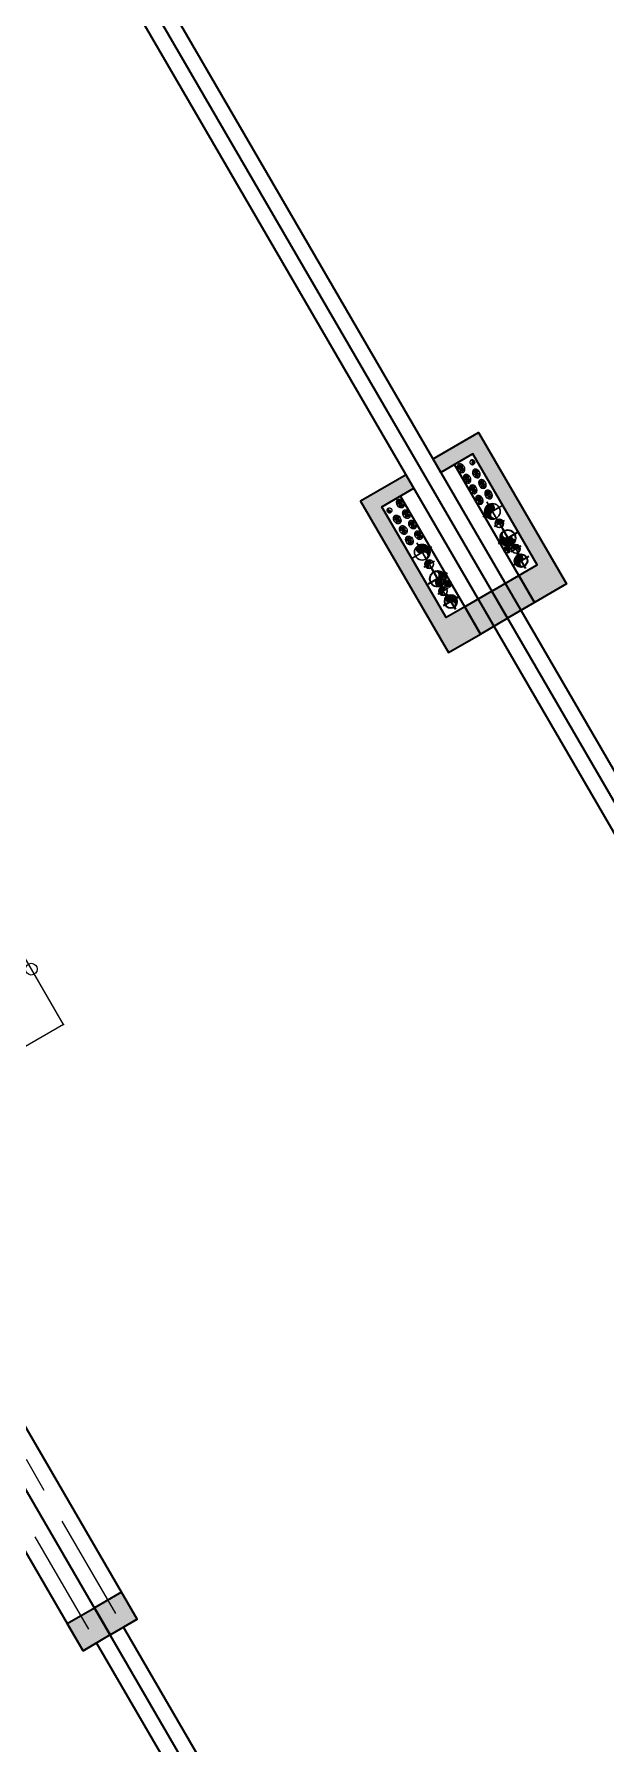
# Model space of a CAD drawing. Header units: millimetres. Extents: x 567980 to 569372, y 2065777 to 2066674.
# Drawn here: x 568939.62 to 568943.64, y 2066205.69 to 2066217.7 of the extents above; entities that cross this region are included whole.
import ezdxf

# ---------------------------------------------------------------- set-up
doc = ezdxf.new("R2010")
doc.units = ezdxf.units.MM
for name, pattern in [('ACAD_ISO03W100', [30, 12, -18]), ('CENTER', [3, 1.5, -0.5, 0.5, -0.5]), ('CENTER2', [1.125, 0.75, -0.125, 0.125, -0.125]), ('CONTINOUS', [0]), ('DIVIDEX22', [1.25, 0.625, -0.25, 0, -0.125, 0, -0.25]), ('PHANTOM2', [1.25, 0.625, -0.125, 0.125, -0.125, 0.125, -0.125]), ('PHANTOM3', [1.5, 0.625, -0.125, 0.125, -0.125, 0.125, -0.125, 0.125, -0.125])]:
    doc.linetypes.add(name, pattern=pattern)
for name, color, linetype, lineweight in [('A-COT VACH', 2, 'Continuous', 35), ('A-DIM', 251, 'Continuous', 15), ('A-HATCH', 251, 'Continuous', 5), ('A-NET THAY', 125, 'Continuous', 18), ('A-TRUC', 250, 'CENTER', 5), ('A-TUONG', 255, 'Continuous', 35), ('boDnv', 54, 'Continuous', 25), ('N1.1-CN', 4, 'CONTINOUS', 35), ('N1.3-TN', 6, 'CENTER2', 35), ('N1.4-TP', 4, 'PHANTOM2', 35), ('N1.5-TH', 2, 'PHANTOM3', 30), ('N1.6-NM', 3, 'DIVIDEX22', 30), ('N4-OTHER1', 143, 'CONTINOUS', 15)]:
    doc.layers.add(name, color=color, linetype=linetype, lineweight=lineweight)
for name, color, linetype in [('ChiaLo', 128, 'CENTER'), ('LoLK', 6, 'Continuous'), ('M-CD', 40, 'ACAD_ISO03W100'), ('M-Control', 170, 'CENTER2'), ('M-RP', 140, 'Continuous')]:
    doc.layers.add(name, color=color, linetype=linetype)

# ---------------------------------------------------------------- blocks, each defined once
blk = doc.blocks.new('NEN')
at = {"layer": 'ChiaLo', "ltscale": 5}
for points in [[(251.6323334686458, -168.7112263699528), (241.5847781634657, -151.4182615457103)], [(246.4444440215593, -171.7254929614719), (236.3968887162628, -154.4325281372294)]]:
    blk.add_lwpolyline(points, dxfattribs=at)
at = {"layer": 'LoLK'}
for points in [[(246.7726676105522, -148.4039949541911), (241.5847781633493, -151.4182615457103), (251.6323334687622, -168.7112263699528), (256.8202229156159, -165.6969597784337)], [(241.5847781634657, -151.4182615454774), (236.3968887162628, -154.4325281372294), (246.4444440213265, -171.7254929614719), (251.6323334687622, -168.7112263699528)], [(236.3968887162628, -154.4325281372294), (231.2089992694091, -157.44679472805), (241.2565545743564, -174.7397595525254), (246.4444440210937, -171.7254929614719)]]:
    blk.add_lwpolyline(points, close=True, dxfattribs=at)
blk = doc.blocks.new('NEN B')
at = {"layer": 'LoLK'}
for points in [[(-28.68729992699809, 20.00000000023283), (-34.68729992653243, 20.00000000069849), (-34.68729992676526, -2.328306436538696e-10), (-28.68729992723092, -2.328306436538696e-10)], [(-22.68729992676526, 20.00000000023283), (-28.68729992699809, 20.00000000023283), (-28.68729992699809, -2.328306436538696e-10), (-22.68729992676526, -2.328306436538696e-10)], [(-16.68729992699809, 20.00000000023283), (-22.68729992699809, 20.00000000023283), (-22.68729992676526, -2.328306436538696e-10), (-16.68729992699809, -2.328306436538696e-10)]]:
    blk.add_lwpolyline(points, close=True, dxfattribs=at)
blk = doc.blocks.new('cot 220')
at = {"layer": 'A-COT VACH'}
h = blk.add_hatch(color=256, dxfattribs=at)
h.dxf.hatch_style = 1
h.paths.add_polyline_path([(110.0000037951395, 109.9999999980937), (-109.9999962048605, 109.9999999980937), (-109.9999962048605, -110.0000000019063), (110.0000037951395, -110.0000000019063)])
blk.add_lwpolyline([(-109.9999962048605, -110.0000000019063), (110.0000037951395, -110.0000000019063), (110.0000037951395, 109.9999999980937), (-109.9999962048605, 109.9999999980937)], close=True, dxfattribs=at)
blk = doc.blocks.new('N-ONGDUNG')
at = {"layer": 'N4-OTHER1', "ltscale": 10}
h = blk.add_hatch(dxfattribs=at)
h.set_pattern_fill('ANSI31', color=256, scale=36.00000000004761, angle=-90.00000000000001, style=0)
h.set_pattern_definition([(314.9999999999999, (39548.85017086168, 159241.458453613), (3.181980515343671, 3.181980515343669), [])])
h.paths.add_polyline_path([(7.275957614183426e-12, 45.00000000005821, -0.4142135623730951), (45.00000000006548, 0), (7.275957614183426e-12, -2.91038304567337e-11)])
h.paths.add_polyline_path([(-45.00000000005093, -1.309672370553017e-10, -0.4142135623741864), (7.275957614183426e-12, 45.00000000005821), (7.275957614183426e-12, 0, 1)])
h.paths.add_polyline_path([(7.275957614183426e-12, 0), (45.00000000006548, 0, -1)])
at = {"linetype": 'Continuous', "ltscale": 10}
for p, q in [((63.00000000008731, 0), (-63.00000000007276, 0)), ((7.275957614183426e-12, 63.00000000008731), (4.365574568510056e-11, -63.00000000008731))]:
    blk.add_line(p, q, dxfattribs=at)
blk.add_circle((7.275957614183426e-12, 0), 45.00000000005951, dxfattribs=at)
for centre, start, end in [((-22.5000000000291, 0), 0, 180), ((22.50000000004366, 0), 180, 0)]:
    blk.add_arc(centre, 22.50000000002975, start, end, dxfattribs=at)
blk = doc.blocks.new('$cc')
h = blk.add_hatch()
h.set_pattern_fill('_USER', color=8, scale=0.05, angle=45, style=0, pattern_type=0)
h.set_pattern_definition([(45, (-200956.0241762463, 465343.0443457479), (-0.03535533905932738, 0.03535533905932738), [])])
edge = h.paths.add_edge_path()
edge.add_arc((-0.1875000000291038, -0.25), 0.3125000000174623, -53.130102349887125, 53.130102349887125, ccw=False)
edge.add_arc((-2.91038304567337e-11, 0), 0.5, 89.99999999666488, 270.00000000333506, ccw=False)
edge.add_arc((0.1874999999708962, 0.25), 0.3124999999825377, 126.8698976415752, 233.1301023584249)
at = {"color": 8}
blk.add_lwpolyline([(0, 0, -0.499999999953434), (0, -0.5, -1.000000000058208), (0, 0.5, 0.5000000000465661), (0, 0, 0.3333333332919413), (0, 0, 0.3333333332919413)], format="xyb", dxfattribs=at)
blk.add_circle((0, 0), 0.5)
blk = doc.blocks.new('A$C9810a9bf')
at = {"layer": 'M-RP', "ltscale": 200}
for centre, radius in [((-14.75, 0), 14.75), ((-14.75, 0), 4.75), ((17.95000000000073, 0), 17.95000000000073), ((17.95000000000073, 0), 7.950000000000728)]:
    blk.add_circle(centre, radius, dxfattribs=at)
blk.add_ellipse((3.200000000000728, 0), major_axis=(-32.70000000000073, 0), ratio=0.7561140155418827, dxfattribs=at)
at = {"layer": 'M-RP', "ltscale": 200, "xscale": 9.5, "yscale": 9.5, "zscale": 9.5, "rotation": 180}
blk.add_blockref('$cc', (-14.75, 0), dxfattribs=at)
at = {"layer": 'M-RP', "ltscale": 200, "xscale": 15.9, "yscale": 15.9, "zscale": 15.9}
blk.add_blockref('$cc', (17.95000000000073, 0), dxfattribs=at)
blk = doc.blocks.new('A$Caa2107e4')
at = {"layer": 'M-Control', "ltscale": 0.03}
for centre, radius in [((-14.75, 0), 14.75), ((-14.75, 0), 4.75), ((17.95000000000073, 0), 17.95000000000073), ((17.95000000000073, 0), 7.950000000000728)]:
    blk.add_circle(centre, radius, dxfattribs=at)
blk.add_ellipse((3.200000000000728, 0), major_axis=(-32.70000000000073, 0), ratio=0.7561140155418827, dxfattribs=at)
at = {"layer": 'M-Control', "ltscale": 0.03, "xscale": 9.5, "yscale": 9.5, "zscale": 9.5, "rotation": 180}
blk.add_blockref('$cc', (-14.75, 0), dxfattribs=at)
at = {"layer": 'M-Control', "ltscale": 0.03, "xscale": 15.9, "yscale": 15.9, "zscale": 15.9}
blk.add_blockref('$cc', (17.95000000000073, 0), dxfattribs=at)
blk = doc.blocks.new('truc kt')
at = {"layer": 'A-HATCH'}
h = blk.add_hatch(color=256, dxfattribs=at)
h.dxf.hatch_style = 1
h.paths.add_polyline_path([(110.0000000009313, 1009.995999998602), (110.0000000009313, 1119.995999998602), (-259.9999999990687, 1119.995999998602), (-259.9999999990687, -110.0040000013978), (9.313225746154785e-10, -110.0040000013978), (9.313225746154785e-10, 109.9959999986022), (-149.9999999990105, 109.9959999986022), (-149.9999999990687, 1009.995999998602)])
at = {"layer": 'A-TUONG'}
for points in [[(110.0000000009313, 1009.995999998602), (110.0000000009313, 1119.995999998602), (-259.9999999990687, 1119.995999998602), (-259.9999999990687, -110.0040000013978), (9.313225746154785e-10, -110.0040000013978), (9.313225746154785e-10, 109.9959999986022), (-149.9999999990105, 109.9959999986022), (-149.9999999990687, 1009.995999998602), (110.0000000009313, 1009.995999998602)], [(9.313225746154785e-10, 109.9999999993015), (9.313225746154785e-10, 1009.995999998602)]]:
    blk.add_lwpolyline(points, dxfattribs=at)
at = {"layer": 'M-CD', "xscale": 34, "yscale": 34, "zscale": 34}
blk.add_blockref('$cc', (-116.0677081884933, 961.473602712038), dxfattribs=at)
at = {"layer": 'M-RP', "ltscale": 200, "rotation": 90}
for name, p in [('A$C9810a9bf', (-26.04999999905704, 961.2459999985876)), ('A$Caa2107e4', (-26.04999999905704, 961.2459999985876)), ('A$C9810a9bf', (-101.049999999057, 875.8459999985935)), ('A$Caa2107e4', (-101.049999999057, 875.8459999985935)), ('A$C9810a9bf', (-26.04999999905704, 875.8459999985935)), ('A$Caa2107e4', (-26.04999999905704, 875.8459999985935)), ('A$C9810a9bf', (-101.049999999057, 790.4459999985993)), ('A$Caa2107e4', (-101.049999999057, 790.4459999985993)), ('A$C9810a9bf', (-101.049999999057, 705.0459999986051)), ('A$Caa2107e4', (-101.049999999057, 705.0459999986051)), ('A$C9810a9bf', (-26.04999999905704, 790.4459999985993)), ('A$Caa2107e4', (-26.04999999905704, 790.4459999985993)), ('A$C9810a9bf', (-26.04999999905704, 705.0459999986051)), ('A$Caa2107e4', (-26.04999999905704, 705.0459999986051))]:
    blk.add_blockref(name, p, dxfattribs=at)
at = {"layer": 'N1.1-CN', "xscale": 0.4444444444444456, "yscale": 0.4444444444444456, "zscale": 0.4444444444444456, "rotation": 90}
blk.add_blockref('N-ONGDUNG', (-19.99999999889405, 308.8576939753111), dxfattribs=at)
at = {"layer": 'N1.3-TN', "xscale": -1, "rotation": 270}
blk.add_blockref('N-ONGDUNG', (-64.99999192910036, 191.9839999961114), dxfattribs=at)
at = {"layer": 'N1.4-TP', "xscale": 1.222222222222222, "yscale": 1.222222222222222, "zscale": 1.222222222222222, "rotation": 270}
blk.add_blockref('N-ONGDUNG', (-64.99999999906868, 375.9839999961696), dxfattribs=at)
at = {"layer": 'N1.5-TH', "xscale": 0.6666666666666677, "yscale": 0.6666666666666677, "zscale": 0.6666666666666677, "rotation": 90}
for p in [(-64.99999999906868, 494.9839999963006), (-75.99999919818947, 281.9839999961259)]:
    blk.add_blockref('N-ONGDUNG', p, dxfattribs=at)
at = {"layer": 'N1.6-NM', "xscale": -1.222222222222222, "yscale": 1.222222222222222, "zscale": 1.222222222222222, "rotation": 270}
blk.add_blockref('N-ONGDUNG', (-64.99999999906868, 591.9839999964315), dxfattribs=at)
blk = doc.blocks.new('MBT1 A1')
at = {"layer": 'A-NET THAY', "ltscale": 100}
blk.add_line((1.869999999878928, -8.629713737638667), (1.369999999878928, -8.629713737638667), dxfattribs=at)
blk.add_lwpolyline([(1.869999999878928, -8.629713737638667), (1.869999999878928, -7.729999999981374), (1.840000000083819, -7.729999999748543)], dxfattribs=at)
at = {"layer": 'A-NET THAY', "ltscale": 10}
blk.add_circle((1.869999999878928, -8.179856868693605), 0.04118169652319922, dxfattribs=at)
at = {"layer": 'A-NET THAY', "ltscale": 100}
blk.add_point((1.869999999878928, -8.629713737638667), dxfattribs=at)
blk.add_point((1.869999999878928, -8.629713737638667), dxfattribs=at)
at = {"layer": 'A-TRUC', "ltscale": 0.5}
for p, q in [((0.1100000001024455, -16.8899959998671), (0.1099999998696148, -2.109995999606326)), ((5.890000000363216, -16.8899959998671), (5.890000000130385, -2.109995999606326))]:
    blk.add_line(p, q, dxfattribs=at)
at = {"layer": 'A-TUONG'}
for p, q in [((0, -17.10999999986961), (0, -2)), ((6.000000000232831, -17.10999599960633), (6.000000000232831, -1.999999999767169)), ((5.890000000130385, -12.27999599976465), (5.890000000130385, -2.219995999941602)), ((0.2199999999720603, -12.49999599996954), (0.2199999999720603, -7.729995999950916)), ((0.2199999999720603, -12.49999599996954), (0.1099999998696148, -12.49999599973671)), ((0.1100000001024455, -16.77999599999748), (0.1099999998696148, -12.49999599973671))]:
    blk.add_line(p, q, dxfattribs=at)
at = {"layer": 'A-COT VACH', "xscale": 0.001, "yscale": 0.001, "zscale": 0.001}
for p in [(5.889999996405095, -7.619999999646097), (0.1099999961443245, -12.38999999989755)]:
    blk.add_blockref('cot 220', p, dxfattribs=at)
at = {"layer": 'A-DIM', "xscale": 0.001, "yscale": 0.001, "zscale": 0.001}
blk.add_blockref('truc kt', (5.78000000026077, -7.61999599984847), dxfattribs=at)
blk = doc.blocks.new('MBT1 B')
at = {"layer": 'LoLK'}
for name, p in [('NEN B', (2.328306436538696e-10, 2.328306436538696e-10)), ('MBT1 A1', (-28.68729992303997, 20.00000400748104))]:
    blk.add_blockref(name, p, dxfattribs=at)
at = {"layer": 'LoLK', "xscale": -1}
for p in [(-28.68729992420413, 20.00000400748104), (-16.68729992513545, 20.00000400748104)]:
    blk.add_blockref('MBT1 A1', p, dxfattribs=at)

msp = doc.modelspace()

# ---------------------------------------------------------------- block references
at = {"layer": 'boDnv'}
msp.add_blockref('NEN', (568697.4807461541, 2066371.697269554), dxfattribs=at)

# ---------------------------------------------------------------- next in the draw order: block references
at = {"layer": 'LoLK', "rotation": 30.15743675345276}
msp.add_blockref('MBT1 B', (568968.7296135384, 2066214.383638295), dxfattribs=at)

doc.saveas('drawing.dxf')
